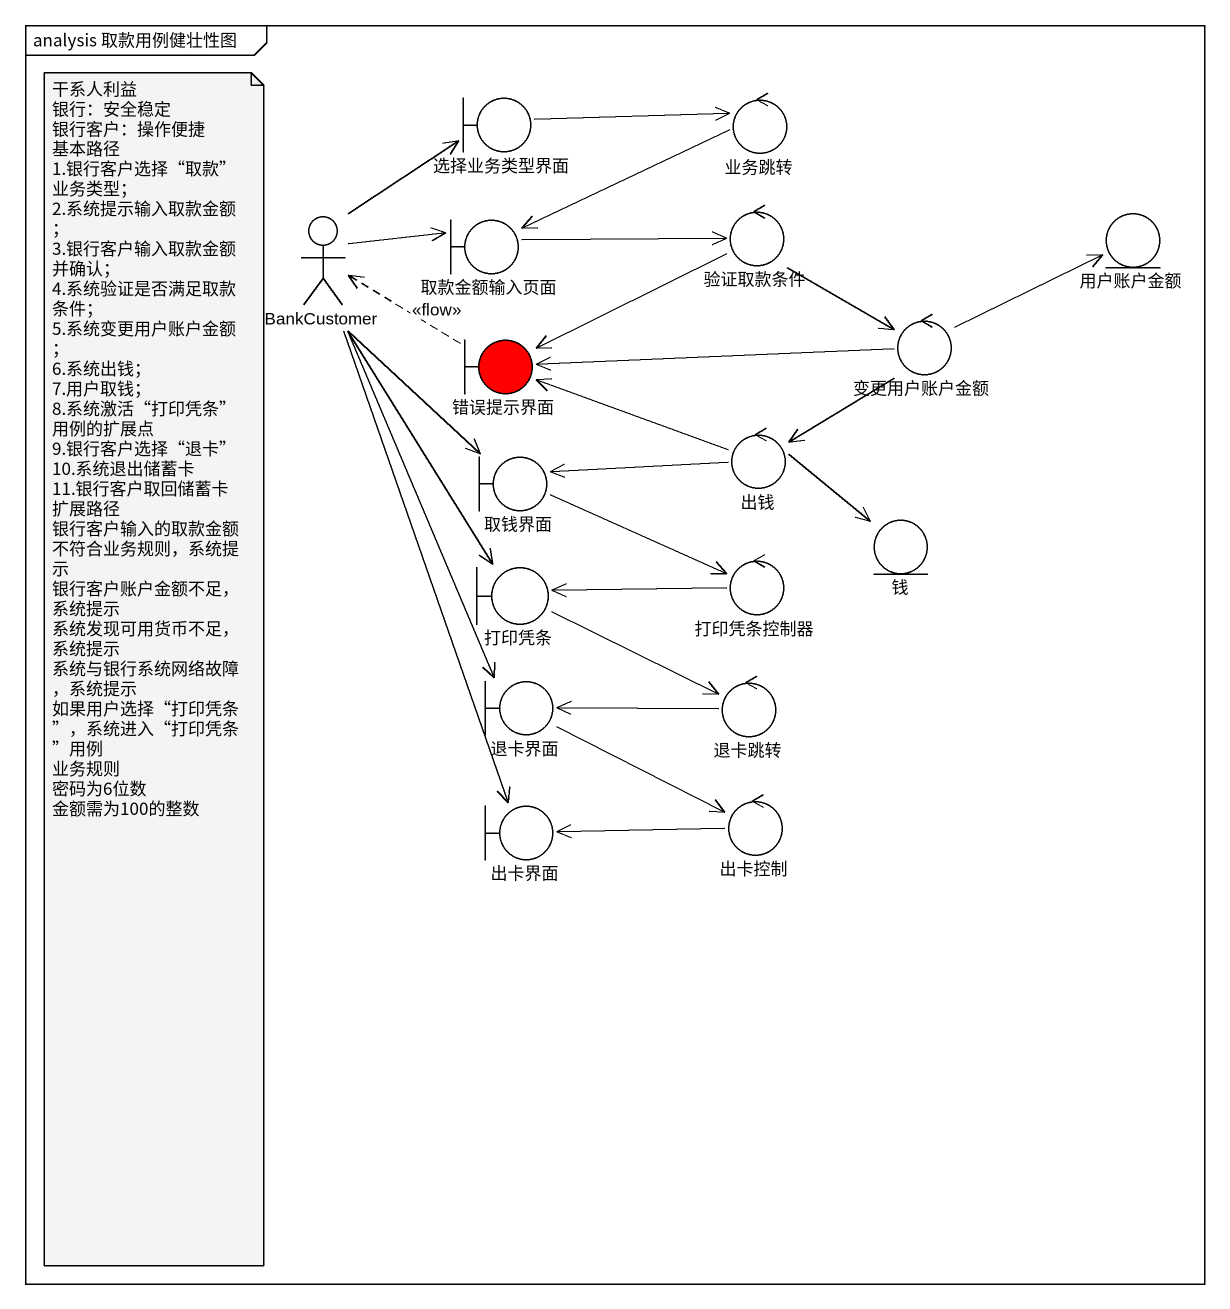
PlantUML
@startuml
mainframe analysis 取款用例健壮性图
boundary 选择业务类型界面
control 业务跳转
actor BankCustomer
boundary 取款金额输入页面
control 验证取款条件
entity 用户账户金额
boundary 错误提示界面 #FF0000
control 变更用户账户金额
boundary 取钱界面
control 出钱
entity 钱
boundary 打印凭条
control 打印凭条控制器
boundary 退卡界面
control 退卡跳转
boundary 出卡界面
control 出卡控制
选择业务类型界面 -right-> 业务跳转
业务跳转 -left-> 取款金额输入页面
BankCustomer -up-> 选择业务类型界面
BankCustomer -right-> 取款金额输入页面
BankCustomer --> 取钱界面
BankCustomer --> 打印凭条
BankCustomer --> 退卡界面
BankCustomer --> 出卡界面
取款金额输入页面 -right-> 验证取款条件
验证取款条件 -left-> 错误提示界面
验证取款条件 --> 变更用户账户金额
错误提示界面 .left.> BankCustomer : <<flow>>
变更用户账户金额 -right-> 用户账户金额
变更用户账户金额 -left-> 错误提示界面
变更用户账户金额 --> 出钱
取钱界面 -right-> 打印凭条控制器
出钱 -left-> 错误提示界面
出钱 -left-> 取钱界面
出钱 --> 钱
打印凭条 -right-> 退卡跳转
打印凭条控制器 -left-> 打印凭条
退卡界面 <-right- 退卡跳转
退卡界面 -right-> 出卡控制
出卡界面 <-right- 出卡控制
note as N1
  干系人利益
  银行：安全稳定
  银行客户：操作便捷
  基本路径
  1.银行客户选择“取款”业务类型；
  2.系统提示输入取款金额；
  3.银行客户输入取款金额并确认；
  4.系统验证是否满足取款条件；
  5.系统变更用户账户金额；
  6.系统出钱；
  7.用户取钱；
  8.系统激活“打印凭条”用例的扩展点
  9.银行客户选择“退卡”
  10.系统退出储蓄卡
  11.银行客户取回储蓄卡
  扩展路径
  银行客户输入的取款金额不符合业务规则，系统提示
  银行客户账户金额不足，系统提示
  系统发现可用货币不足，系统提示
  系统与银行系统网络故障，系统提示
  如果用户选择“打印凭条”，系统进入“打印凭条”用例
  业务规则
  密码为6位数
  金额需为100的整数
end note
@enduml
